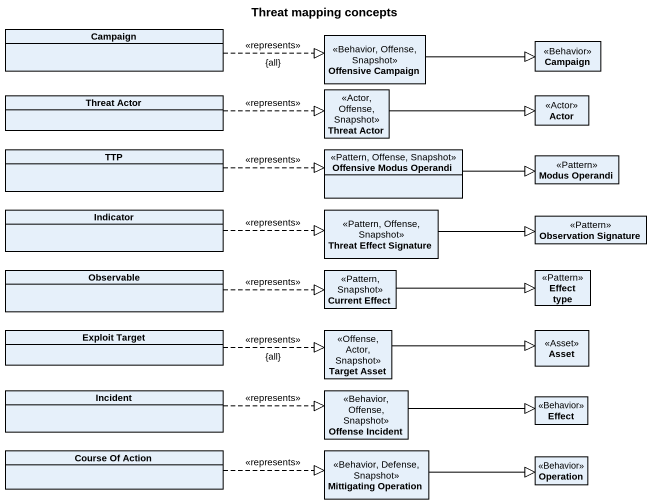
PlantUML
@startuml
title Threat mapping concepts
hide circle
hide empty members
class Campaign
class "Offensive Campaign" as Offensive_Campaign <<Behavior, Offense, Snapshot>>
class "Campaign" as Campaign_2 <<Behavior>>
class "Threat Actor" as Threat_Actor <<Actor, Offense, Snapshot>>
class "Threat Actor" as Threat_Actor_2
class "Actor" as Actor_ <<Actor>>
class TTP
class "Offensive Modus Operandi" as Offensive_Modus_Operandi <<Pattern, Offense, Snapshot>>
class "Modus Operandi" as Modus_Operandi <<Pattern>>
class Indicator
class "Threat Effect Signature" as Threat_Effect_Signature <<Pattern, Offense, Snapshot>>
class "Observation Signature" as Observation_Signature <<Pattern>>
class Observable
class "Current Effect" as Current_Effect <<Pattern, Snapshot>>
class "Effect type" as Effect_type <<Pattern>>
class "Exploit Target" as Exploit_Target
class "Target Asset" as Target_Asset <<Offense, Actor, Snapshot>>
class Asset <<Asset>>
class Incident
class "Offense Incident" as Offense_Incident <<Behavior, Offense, Snapshot>>
class Effect <<Behavior>>
class "Course Of Action" as Course_Of_Action
class "Mittigating Operation" as Mittigating_Operation <<Behavior, Defense, Snapshot>>
class Operation <<Behavior>>
Campaign .right.|> Offensive_Campaign : <<represents>>\n{all}
Offensive_Campaign -right-|> Campaign_2
Threat_Actor -right-|> Actor_
Threat_Actor_2 .right.|> Threat_Actor : <<represents>>
TTP .right.|> Offensive_Modus_Operandi : <<represents>>
Offensive_Modus_Operandi -right-|> Modus_Operandi
Indicator .right.|> Threat_Effect_Signature : <<represents>>
Threat_Effect_Signature -right-|> Observation_Signature
Observable .right.|> Current_Effect : <<represents>>
Current_Effect -right-|> Effect_type
Exploit_Target .right.|> Target_Asset : <<represents>>\n{all}
Target_Asset -right-|> Asset
Incident .right.|> Offense_Incident : <<represents>>
Offense_Incident -right-|> Effect
Course_Of_Action .right.|> Mittigating_Operation : <<represents>>
Mittigating_Operation -right-|> Operation
@enduml
